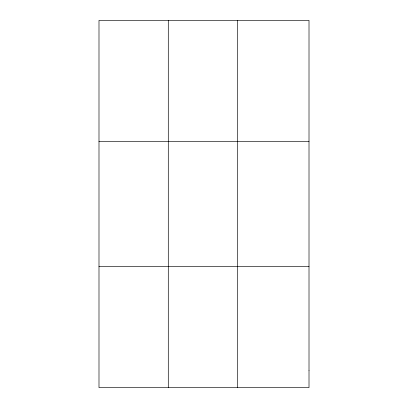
<?xml version="1.0" encoding="UTF-8"?>
<svg xmlns="http://www.w3.org/2000/svg" width="408" height="408" viewBox="0 0 408 408"><rect width="100%" height="100%" fill="white"/><g stroke="black" fill="none" stroke-linecap="round" stroke-linejoin="round"><path stroke-width="0.61" d="M168.295 387.6L168.295 20.4M237.604 387.6L237.604 20.4M98.991 141.576L309.009 141.576M98.991 266.424L309.009 266.424M309.009 370.291L309.009 387.6L98.991 387.6L98.991 20.4L309.009 20.4L309.009 370.291"/></g></svg>
